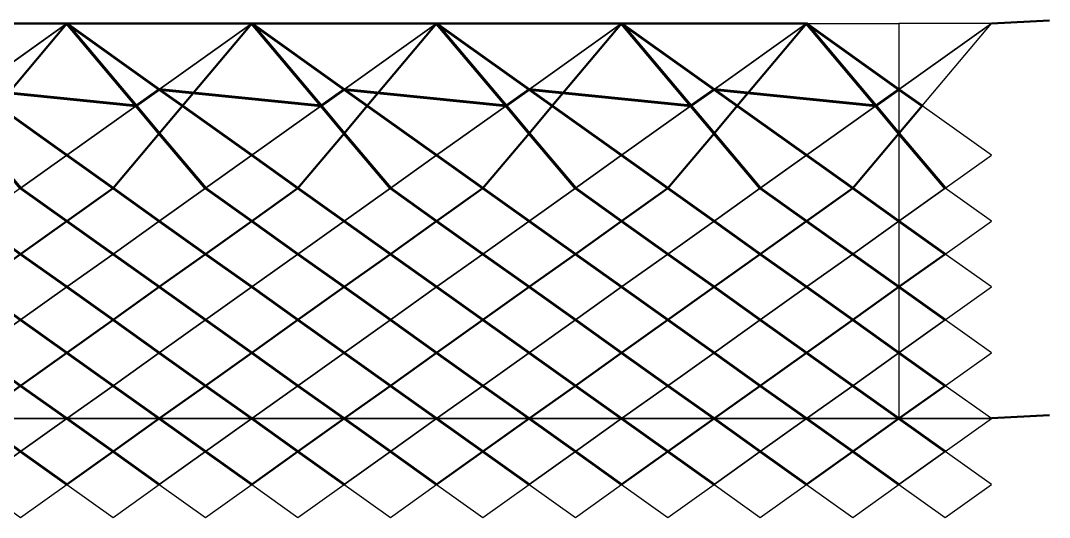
# Model space of a CAD drawing. Extents: x 0 to 144, y 51 to 59.
# Drawn here: x 126.64 to 143.72, y 50.76 to 59 of the extents above; entities that cross this region are included whole.
import ezdxf

# ---------------------------------------------------------------- set-up
doc = ezdxf.new("R2010")
doc.units = 0
doc.header["$MEASUREMENT"] = 0
for name, color, linetype in [('Concrete bases', 31, 'CONTINUOUS'), ('Concrete bases crown', 30, 'CONTINUOUS'), ('Concrete bases new', 31, 'CONTINUOUS')]:
    doc.layers.add(name, color=color, linetype=linetype)
for name, color, linetype, lineweight in [('Mapper external', 210, 'CONTINUOUS', 35), ('Mapper internal', 61, 'CONTINUOUS', 50), ('Mapper middle', 171, 'CONTINUOUS', 60), ('Tendons 1 internal', 50, 'CONTINUOUS', 50), ('Tendons 2 external', 201, 'CONTINUOUS', 35), ('Tendons 3 middle', 170, 'CONTINUOUS', 60), ('Основные линии', 50, 'CONTINUOUS', 50)]:
    doc.layers.add(name, color=color, linetype=linetype, lineweight=lineweight)

msp = doc.modelspace()

# ---------------------------------------------------------------- linework, layer by layer
at = {"layer": 'Concrete bases', "linetype": 'ByBlock', "ltscale": 100}
for points in [[(125.870002, 52.398589), (125.102502, 51.85277), (125.870002, 51.306951), (126.637502, 51.85277)], [(127.405002, 52.398589), (126.637502, 51.85277), (127.405002, 51.306951), (128.172502, 51.85277)], [(128.940002, 52.398589), (128.172502, 51.85277), (128.940002, 51.306951), (129.707502, 51.85277)], [(130.475002, 52.398589), (129.707502, 51.85277), (130.475002, 51.306951), (131.242502, 51.85277)], [(132.010002, 52.398589), (131.242502, 51.85277), (132.010002, 51.306951), (132.777502, 51.85277)], [(133.545002, 52.398589), (132.777502, 51.85277), (133.545002, 51.306951), (134.312502, 51.85277)], [(135.080002, 52.398589), (134.312502, 51.85277), (135.080002, 51.306951), (135.847502, 51.85277)], [(136.615002, 52.398589), (135.847502, 51.85277), (136.615002, 51.306951), (137.382502, 51.85277)], [(138.150002, 52.398589), (137.382502, 51.85277), (138.150002, 51.306951), (138.917502, 51.85277)], [(139.685002, 52.398589), (138.917502, 51.85277), (139.685002, 51.306951), (140.452502, 51.85277)], [(141.220002, 52.398586), (140.452502, 51.85277), (141.220002, 51.306951), (141.987502, 51.85277)], [(126.637502, 51.85277), (125.870002, 51.306951), (126.637502, 50.761133), (127.405002, 51.306951)], [(128.172502, 51.85277), (127.405002, 51.306951), (128.172502, 50.761133), (128.940002, 51.306951)], [(129.707502, 51.85277), (128.940002, 51.306951), (129.707502, 50.761133), (130.475002, 51.306951)], [(131.242502, 51.85277), (130.475002, 51.306951), (131.242502, 50.761133), (132.010002, 51.306951)], [(132.777502, 51.85277), (132.010002, 51.306951), (132.777502, 50.761133), (133.545002, 51.306951)], [(134.312502, 51.85277), (133.545002, 51.306951), (134.312502, 50.761133), (135.080002, 51.306951)], [(135.847502, 51.85277), (135.080002, 51.306951), (135.847502, 50.761133), (136.615002, 51.306951)], [(137.382502, 51.85277), (136.615002, 51.306951), (137.382502, 50.761133), (138.150002, 51.306951)], [(138.917502, 51.85277), (138.150002, 51.306951), (138.917502, 50.761133), (139.685002, 51.306951)], [(140.452502, 51.85277), (139.685002, 51.306951), (140.452502, 50.761133), (141.220002, 51.306951)], [(141.987502, 51.852765), (141.220002, 51.306946), (141.987502, 50.761127), (142.755002, 51.306946)]]:
    msp.add_lwpolyline(points, close=True, dxfattribs=at)
at = {"layer": 'Concrete bases crown', "linetype": 'ByBlock', "ltscale": 100}
for points in [[(127.405001, 58.948413), (124.335001, 58.948413), (125.870001, 57.856776)], [(127.405001, 58.948413), (125.870001, 57.856776), (126.253751, 57.583866)], [(127.405001, 58.948413), (126.253751, 57.583866), (127.405001, 56.765138), (128.556251, 57.583866)], [(130.475001, 58.948413), (127.405001, 58.948413), (128.940001, 57.856776)], [(127.405001, 58.948413), (128.556251, 57.583866), (128.940001, 57.856776)], [(130.475001, 58.948413), (128.940001, 57.856776), (129.323751, 57.583867)], [(130.475001, 58.948413), (129.323751, 57.583867), (130.475001, 56.765139), (131.626251, 57.583867)], [(133.545001, 58.948413), (130.475001, 58.948413), (132.010001, 57.856776)], [(130.475001, 58.948413), (131.626251, 57.583867), (132.010001, 57.856776)], [(133.545001, 58.948413), (132.010001, 57.856776), (132.393751, 57.583867)], [(133.545001, 58.948413), (132.393751, 57.583867), (133.545001, 56.765139), (134.696251, 57.583867)], [(133.545001, 58.948413), (134.696251, 57.583867), (135.080001, 57.856776)], [(136.615001, 58.948413), (133.545001, 58.948413), (135.080001, 57.856776)], [(136.615001, 58.948413), (135.080001, 57.856776), (135.463751, 57.583867)], [(136.615001, 58.948413), (135.463751, 57.583867), (136.615001, 56.765139), (137.766251, 57.583867)], [(139.685001, 58.948413), (136.615001, 58.948413), (138.150001, 57.856776)], [(136.615001, 58.948413), (137.766251, 57.583866), (138.150001, 57.856776)], [(139.685001, 58.948413), (138.150001, 57.856776), (138.533751, 57.583866)], [(139.685001, 58.948413), (138.533751, 57.583866), (139.685001, 56.765139), (140.836251, 57.583867)], [(139.685001, 58.948413), (140.836251, 57.583866), (141.220001, 57.856776)], [(139.685001, 58.948413), (141.220002, 58.948413), (141.220002, 57.856777)], [(142.755001, 58.948413), (141.22, 58.948413), (141.22, 57.856777)], [(142.755001, 58.948413), (141.220001, 57.856776), (141.603751, 57.583866)], [(129.323751, 57.583866), (128.940001, 57.856776), (128.556251, 57.583866), (128.940001, 57.129018)], [(132.393751, 57.583867), (132.010001, 57.856776), (131.626251, 57.583867), (132.010001, 57.129018)], [(135.463751, 57.583867), (135.080001, 57.856776), (134.696251, 57.583867), (135.080001, 57.129018)], [(138.533751, 57.583866), (138.150001, 57.856776), (137.766251, 57.583866), (138.150001, 57.129018)], [(140.836251, 57.583866), (141.220002, 57.856777), (141.220002, 57.129019)], [(141.603751, 57.583866), (141.22, 57.856777), (141.22, 57.129019)], [(127.405001, 56.765138), (126.253751, 57.583866), (125.870001, 57.129018), (126.637501, 56.21932)], [(128.940001, 57.129018), (128.556251, 57.583866), (127.405001, 56.765138), (128.172501, 56.21932)], [(129.323751, 57.583866), (128.940001, 57.129018), (129.707501, 56.21932), (130.475001, 56.765139)], [(132.010001, 57.129018), (131.626251, 57.583867), (130.475001, 56.765139), (131.242501, 56.21932)], [(132.393751, 57.583867), (132.010001, 57.129018), (132.777501, 56.21932), (133.545001, 56.765139)], [(135.080001, 57.129018), (134.696251, 57.583867), (133.545001, 56.765139), (134.312501, 56.21932)], [(136.615001, 56.765139), (135.463751, 57.583867), (135.080001, 57.129018), (135.847501, 56.21932)], [(138.150001, 57.129018), (137.766251, 57.583866), (136.615001, 56.765139), (137.382501, 56.21932)], [(138.533751, 57.583866), (138.150001, 57.129018), (138.917501, 56.21932), (139.685001, 56.765139)], [(141.220001, 57.129018), (140.836251, 57.583866), (139.685001, 56.765139), (140.452501, 56.21932)], [(142.755001, 56.765139), (141.603751, 57.583866), (141.220001, 57.129018), (141.987501, 56.21932)], [(129.707501, 56.21932), (128.940001, 57.129018), (128.172501, 56.21932), (128.940001, 55.673501)], [(132.777501, 56.21932), (132.010001, 57.129018), (131.242501, 56.21932), (132.010001, 55.673502)], [(135.847501, 56.21932), (135.080001, 57.129018), (134.312501, 56.21932), (135.080001, 55.673502)], [(138.917501, 56.21932), (138.150001, 57.129018), (137.382501, 56.21932), (138.150001, 55.673501)], [(140.452502, 56.219319), (141.220001, 57.129018), (141.220001, 55.673499)], [(141.9875, 56.219319), (141.220001, 57.129018), (141.220001, 55.673499)], [(127.405001, 56.765138), (126.637501, 56.21932), (127.405001, 55.673501), (128.172501, 56.21932)], [(130.475001, 56.765139), (129.707501, 56.21932), (130.475001, 55.673501), (131.242501, 56.21932)], [(133.545001, 56.765139), (132.777501, 56.21932), (133.545001, 55.673502), (134.312501, 56.21932)], [(136.615001, 56.765139), (135.847501, 56.21932), (136.615001, 55.673501), (137.382501, 56.21932)], [(139.685001, 56.765139), (138.917501, 56.21932), (139.685001, 55.673501), (140.452501, 56.21932)], [(126.637502, 56.219319), (125.870002, 55.6735), (126.637502, 55.127682), (127.405002, 55.6735)], [(128.172502, 56.219319), (127.405002, 55.6735), (128.172502, 55.127682), (128.940002, 55.6735)], [(129.707502, 56.219319), (128.940002, 55.6735), (129.707502, 55.127682), (130.475002, 55.6735)], [(131.242502, 56.219319), (130.475002, 55.6735), (131.242502, 55.127682), (132.010002, 55.6735)], [(132.777502, 56.219319), (132.010002, 55.6735), (132.777502, 55.127682), (133.545002, 55.6735)], [(134.312502, 56.219319), (133.545002, 55.6735), (134.312502, 55.127682), (135.080002, 55.6735)], [(135.847502, 56.219319), (135.080002, 55.6735), (135.847502, 55.127682), (136.615002, 55.6735)], [(137.382502, 56.219319), (136.615002, 55.6735), (137.382502, 55.127682), (138.150002, 55.6735)], [(138.917502, 56.219319), (138.150002, 55.6735), (138.917502, 55.127682), (139.685002, 55.6735)], [(140.452502, 56.219319), (139.685002, 55.6735), (140.452502, 55.127682), (141.220002, 55.6735)], [(141.987502, 56.219319), (141.220002, 55.6735), (141.987502, 55.127682), (142.755002, 55.6735)], [(125.870002, 55.6735), (125.102502, 55.127682), (125.870002, 54.581863), (126.637502, 55.127682)], [(127.405002, 55.6735), (126.637502, 55.127682), (127.405002, 54.581863), (128.172502, 55.127682)], [(128.940002, 55.6735), (128.172502, 55.127682), (128.940002, 54.581863), (129.707502, 55.127682)], [(130.475002, 55.6735), (129.707502, 55.127682), (130.475002, 54.581863), (131.242502, 55.127682)], [(132.010002, 55.6735), (131.242502, 55.127682), (132.010002, 54.581863), (132.777502, 55.127682)], [(133.545002, 55.6735), (132.777502, 55.127682), (133.545002, 54.581863), (134.312502, 55.127682)], [(135.080002, 55.6735), (134.312502, 55.127682), (135.080002, 54.581863), (135.847502, 55.127682)], [(136.615002, 55.6735), (135.847502, 55.127682), (136.615002, 54.581863), (137.382502, 55.127682)], [(138.150002, 55.6735), (137.382502, 55.127682), (138.150002, 54.581863), (138.917502, 55.127682)], [(139.685002, 55.6735), (138.917502, 55.127682), (139.685002, 54.581863), (140.452502, 55.127682)], [(140.452502, 55.127682), (141.220001, 55.673499), (141.220001, 54.581864)], [(141.9875, 55.127682), (141.220001, 55.673499), (141.220001, 54.581864)], [(126.637502, 55.127682), (125.870002, 54.581863), (126.637502, 54.036045), (127.405002, 54.581863)], [(128.172502, 55.127682), (127.405002, 54.581863), (128.172502, 54.036045), (128.940002, 54.581863)], [(129.707502, 55.127682), (128.940002, 54.581863), (129.707502, 54.036045), (130.475002, 54.581863)], [(131.242502, 55.127682), (130.475002, 54.581863), (131.242502, 54.036045), (132.010002, 54.581863)], [(132.777502, 55.127682), (132.010002, 54.581863), (132.777502, 54.036045), (133.545002, 54.581863)], [(134.312502, 55.127682), (133.545002, 54.581863), (134.312502, 54.036045), (135.080002, 54.581863)], [(135.847502, 55.127682), (135.080002, 54.581863), (135.847502, 54.036045), (136.615002, 54.581863)], [(137.382502, 55.127682), (136.615002, 54.581863), (137.382502, 54.036045), (138.150002, 54.581863)], [(138.917502, 55.127682), (138.150002, 54.581863), (138.917502, 54.036045), (139.685002, 54.581863)], [(140.452502, 55.127682), (139.685002, 54.581863), (140.452502, 54.036045), (141.220002, 54.581863)], [(141.987502, 55.127682), (141.220002, 54.581863), (141.987502, 54.036045), (142.755002, 54.581863)], [(125.870002, 54.581863), (125.102502, 54.036045), (125.870002, 53.490226), (126.637502, 54.036045)], [(127.405002, 54.581863), (126.637502, 54.036045), (127.405002, 53.490226), (128.172502, 54.036045)], [(128.940002, 54.581863), (128.172502, 54.036045), (128.940002, 53.490226), (129.707502, 54.036045)], [(130.475002, 54.581863), (129.707502, 54.036045), (130.475002, 53.490226), (131.242502, 54.036045)], [(132.010002, 54.581863), (131.242502, 54.036044), (132.010002, 53.490226), (132.777502, 54.036044)], [(133.545002, 54.581863), (132.777502, 54.036044), (133.545002, 53.490226), (134.312502, 54.036044)], [(135.080002, 54.581863), (134.312502, 54.036044), (135.080002, 53.490226), (135.847502, 54.036044)], [(136.615002, 54.581863), (135.847502, 54.036044), (136.615002, 53.490226), (137.382502, 54.036044)], [(138.150002, 54.581863), (137.382502, 54.036044), (138.150002, 53.490226), (138.917502, 54.036044)], [(139.685002, 54.581863), (138.917502, 54.036044), (139.685002, 53.490226), (140.452502, 54.036044)], [(140.452501, 54.03605), (141.220001, 54.581864), (141.22, 53.490231)], [(141.987499, 54.03605), (141.220001, 54.581864), (141.22, 53.490231)], [(126.637502, 54.036045), (125.870002, 53.490226), (126.637502, 52.944407), (127.405002, 53.490226)], [(128.172502, 54.036045), (127.405002, 53.490226), (128.172502, 52.944407), (128.940002, 53.490226)], [(129.707502, 54.036044), (128.940002, 53.490226), (129.707502, 52.944407), (130.475002, 53.490226)], [(131.242502, 54.036044), (130.475002, 53.490226), (131.242502, 52.944407), (132.010002, 53.490226)], [(132.777502, 54.036044), (132.010002, 53.490226), (132.777502, 52.944407), (133.545002, 53.490226)], [(134.312502, 54.036044), (133.545002, 53.490226), (134.312502, 52.944407), (135.080002, 53.490226)], [(135.847502, 54.036044), (135.080002, 53.490226), (135.847502, 52.944407), (136.615002, 53.490226)], [(137.382502, 54.036044), (136.615002, 53.490226), (137.382502, 52.944407), (138.150002, 53.490226)], [(138.917502, 54.036044), (138.150002, 53.490226), (138.917502, 52.944407), (139.685002, 53.490226)], [(140.452502, 54.036044), (139.685002, 53.490226), (140.452502, 52.944405), (141.220002, 53.490226)], [(141.987502, 54.036042), (141.220002, 53.490223), (141.987502, 52.944405), (142.755002, 53.490223)], [(125.870002, 53.490226), (125.102502, 52.944407), (125.870002, 52.398589), (126.637502, 52.944407)], [(127.405002, 53.490226), (126.637502, 52.944407), (127.405002, 52.398589), (128.172502, 52.944407)], [(128.940002, 53.490226), (128.172502, 52.944407), (128.940002, 52.398589), (129.707502, 52.944407)], [(130.475002, 53.490226), (129.707502, 52.944407), (130.475002, 52.398589), (131.242502, 52.944407)], [(132.010002, 53.490226), (131.242502, 52.944407), (132.010002, 52.398589), (132.777502, 52.944407)], [(133.545002, 53.490226), (132.777502, 52.944407), (133.545002, 52.398589), (134.312502, 52.944407)], [(135.080002, 53.490226), (134.312502, 52.944407), (135.080002, 52.398589), (135.847502, 52.944407)], [(136.615002, 53.490226), (135.847502, 52.944407), (136.615002, 52.398589), (137.382502, 52.944407)], [(138.150002, 53.490226), (137.382502, 52.944407), (138.150002, 52.398589), (138.917502, 52.944407)], [(139.685002, 53.490226), (138.917502, 52.944407), (139.685002, 52.398589), (140.452502, 52.944405)], [(140.452502, 52.944405), (141.219999, 53.490233), (141.220002, 52.398586)], [(141.987498, 52.944415), (141.219999, 53.490233), (141.220002, 52.398586)], [(125.870002, 52.398586), (127.405002, 52.398586), (126.637502, 52.944405)], [(127.405002, 52.398586), (128.940002, 52.398586), (128.172502, 52.944405)], [(128.940002, 52.398586), (130.475002, 52.398586), (129.707502, 52.944405)], [(130.475002, 52.398586), (132.010002, 52.398586), (131.242502, 52.944405)], [(132.010002, 52.398586), (133.545002, 52.398586), (132.777502, 52.944405)], [(133.545002, 52.398586), (135.080002, 52.398586), (134.312502, 52.944405)], [(135.080002, 52.398586), (136.615002, 52.398586), (135.847502, 52.944405)], [(136.615002, 52.398586), (138.150002, 52.398586), (137.382502, 52.944405)], [(138.150002, 52.398586), (139.685002, 52.398586), (138.917502, 52.944405)], [(139.685002, 52.398586), (141.220002, 52.398586), (140.452502, 52.944405)], [(141.220002, 52.398586), (142.755002, 52.398584), (141.987502, 52.944403)]]:
    msp.add_lwpolyline(points, close=True, dxfattribs=at)
at = {"layer": 'Concrete bases new', "linetype": 'ByBlock', "ltscale": 100}
for points in [[(125.870002, 52.398586), (126.637502, 51.852768), (127.405002, 52.398586)], [(127.405002, 52.398586), (128.172502, 51.852768), (128.940002, 52.398586)], [(128.940002, 52.398586), (129.707502, 51.852768), (130.475002, 52.398586)], [(130.475002, 52.398586), (131.242502, 51.852768), (132.010002, 52.398586)], [(132.010002, 52.398586), (132.777502, 51.852768), (133.545002, 52.398586)], [(133.545002, 52.398586), (134.312502, 51.852768), (135.080002, 52.398586)], [(135.080002, 52.398586), (135.847502, 51.852768), (136.615002, 52.398586)], [(136.615002, 52.398586), (137.382502, 51.852768), (138.150002, 52.398586)], [(138.150002, 52.398586), (138.917502, 51.852768), (139.685002, 52.398586)], [(139.685002, 52.398586), (140.452502, 51.852768), (141.220002, 52.398586)], [(141.220002, 52.398586), (141.987502, 51.852766), (142.755002, 52.398584)]]:
    msp.add_lwpolyline(points, close=True, dxfattribs=at)
at = {"layer": 'Mapper external', "color": 3, "linetype": 'ByBlock', "ltscale": 100}
msp.add_lwpolyline([(139.685002, 58.948411), (136.615002, 58.948411), (133.545002, 58.948411), (130.475002, 58.948411), (127.405002, 58.948411), (124.335002, 58.948411), (121.265002, 58.948411), (118.195002, 58.948412), (115.125002, 58.948412), (112.055002, 58.948412), (108.985002, 58.948411), (105.915002, 58.948411), (102.845002, 58.948411), (99.775002, 58.948412), (96.705002, 58.948412), (93.635002, 58.948412), (90.565002, 58.948412), (87.495002, 58.948412), (84.425002, 58.948412), (81.355002, 58.948412), (78.285002, 58.948412), (75.215002, 58.948412), (72.145002, 58.948412), (69.075002, 58.948412)], dxfattribs=at)
at = {"layer": 'Mapper internal', "color": 1, "linetype": 'ByBlock', "ltscale": 100}
msp.add_lwpolyline([(139.685002, 58.948411), (136.615002, 58.948411), (133.545002, 58.948411), (130.475002, 58.948411), (127.405002, 58.948411), (124.335002, 58.948411), (121.265002, 58.948411), (118.195002, 58.948412), (115.125002, 58.948412), (112.055002, 58.948412), (108.985002, 58.948411), (105.915002, 58.948411), (102.845002, 58.948411), (99.775002, 58.948412), (96.705002, 58.948412), (93.635002, 58.948412), (90.565002, 58.948412), (87.495002, 58.948412), (84.425002, 58.948412), (81.355002, 58.948412), (78.285002, 58.948412), (75.215002, 58.948412), (72.145002, 58.948412), (69.075002, 58.948412)], dxfattribs=at)
at = {"layer": 'Mapper middle', "color": 2, "linetype": 'ByBlock', "ltscale": 100}
msp.add_lwpolyline([(141.220002, 57.856774), (140.836252, 57.583864), (138.150002, 57.856774), (137.766252, 57.583864), (135.080002, 57.856774), (134.696252, 57.583865), (132.010002, 57.856774), (131.626252, 57.583865), (128.940002, 57.856774), (128.556252, 57.583864), (125.870002, 57.856774), (125.486252, 57.583864), (122.800002, 57.856774), (122.416252, 57.583864), (119.730002, 57.856774), (119.346252, 57.583864), (116.660002, 57.856774), (116.276251, 57.583865), (113.590002, 57.856774), (113.206251, 57.583865), (110.520002, 57.856774), (110.136252, 57.583864), (107.450002, 57.856774)], dxfattribs=at)
at = {"layer": 'Tendons 1 internal', "color": 1, "linetype": 'Continuous', "ltscale": 250}
for p, q in [((127.405002, 58.948411), (126.253752, 57.583865)), ((130.475002, 58.948411), (129.323752, 57.583865)), ((132.393752, 57.583865), (133.545002, 58.948411)), ((136.615002, 58.948411), (135.463752, 57.583865)), ((139.685002, 58.948411), (138.533752, 57.583865))]:
    msp.add_line(p, q, dxfattribs=at)
at = {"layer": 'Tendons 1 internal', "linetype": 'Continuous', "ltscale": 250}
for p, q in [((128.940002, 57.129016), (129.323752, 57.583865)), ((132.010002, 57.129016), (132.393752, 57.583865)), ((135.463752, 57.583865), (135.080002, 57.129016)), ((138.533752, 57.583865), (138.150002, 57.129016)), ((141.220002, 57.129016), (141.603752, 57.583865)), ((128.940002, 57.129016), (128.172502, 56.219318)), ((131.242502, 56.219318), (132.010002, 57.129016)), ((134.312502, 56.219318), (135.080002, 57.129016)), ((138.150002, 57.129016), (137.382502, 56.219318)), ((141.220002, 57.129016), (140.452502, 56.219318)), ((127.405002, 55.673499), (128.172502, 56.219318)), ((130.475002, 55.673499), (131.242502, 56.219318)), ((133.545002, 55.6735), (134.312502, 56.219318)), ((136.615002, 55.673499), (137.382502, 56.219318)), ((139.685002, 55.673499), (140.452502, 56.219318)), ((127.405002, 55.673499), (126.637502, 55.12768)), ((129.707502, 55.12768), (130.475002, 55.673499)), ((133.545002, 55.673499), (132.777502, 55.12768)), ((135.847502, 55.12768), (136.615002, 55.673498)), ((139.685002, 55.673498), (138.917502, 55.12768)), ((125.870002, 54.581861), (126.637502, 55.12768)), ((128.940002, 54.581861), (129.707502, 55.12768)), ((132.010002, 54.581861), (132.777502, 55.12768)), ((135.847502, 55.12768), (135.080002, 54.581861)), ((138.150002, 54.581861), (138.917502, 55.12768)), ((141.220002, 54.581861), (141.987502, 55.12768)), ((128.940002, 54.581861), (128.172502, 54.036043)), ((131.242502, 54.036043), (132.010002, 54.581861)), ((134.312502, 54.036043), (135.080002, 54.581861)), ((137.382502, 54.036043), (138.150002, 54.581861)), ((141.220002, 54.581861), (140.452502, 54.036042)), ((127.405002, 53.490224), (128.172502, 54.036043)), ((130.475002, 53.490224), (131.242502, 54.036043)), ((133.545002, 53.490224), (134.312502, 54.036043)), ((136.615002, 53.490224), (137.382502, 54.036043)), ((139.685002, 53.490224), (140.452502, 54.036043)), ((127.405002, 53.490224), (126.637502, 52.944406)), ((130.475002, 53.490224), (129.707502, 52.944405)), ((133.545002, 53.490224), (132.777502, 52.944405)), ((136.615002, 53.490224), (135.847502, 52.944405)), ((139.685002, 53.490224), (138.917502, 52.944405)), ((125.870002, 52.398587), (126.637502, 52.944406)), ((128.940002, 52.398587), (129.707502, 52.944405)), ((132.010002, 52.398587), (132.777502, 52.944405)), ((135.080002, 52.398587), (135.847502, 52.944405)), ((138.917502, 52.944405), (138.150002, 52.398587)), ((141.987506, 52.944404), (141.220002, 52.398586)), ((128.172502, 51.852768), (128.940002, 52.398587)), ((132.010002, 52.398587), (131.242502, 51.852768)), ((134.312502, 51.852768), (135.080002, 52.398587)), ((137.382502, 51.852768), (138.150002, 52.398587)), ((140.452502, 51.852768), (141.220002, 52.398586)), ((128.172502, 51.852768), (127.405002, 51.30695)), ((130.475002, 51.30695), (131.242502, 51.852768)), ((133.545002, 51.30695), (134.312502, 51.852768)), ((136.615002, 51.306949), (137.382502, 51.852768)), ((139.685002, 51.306949), (140.452502, 51.852768))]:
    msp.add_line(p, q, dxfattribs=at)
at = {"layer": 'Tendons 2 external', "color": 1, "linetype": 'Continuous', "ltscale": 250}
for p, q in [((125.870002, 57.856774), (127.405002, 58.948411)), ((130.475001, 58.948411), (128.940001, 57.856774)), ((132.010002, 57.856774), (133.545002, 58.948411)), ((135.080002, 57.856774), (136.615002, 58.948411)), ((138.150002, 57.856774), (139.685002, 58.948411)), ((141.220002, 57.856774), (142.755002, 58.948411))]:
    msp.add_line(p, q, dxfattribs=at)
at = {"layer": 'Tendons 2 external', "linetype": 'Continuous', "ltscale": 250}
for p, q in [((128.556252, 57.583865), (128.940002, 57.856774)), ((132.010002, 57.856774), (131.626252, 57.583865)), ((135.080002, 57.856774), (134.696252, 57.583865)), ((137.766252, 57.583864), (138.150002, 57.856774)), ((140.836252, 57.583864), (141.220002, 57.856774)), ((128.556252, 57.583865), (127.405002, 56.765137)), ((131.626251, 57.583865), (130.475001, 56.765137)), ((134.696252, 57.583865), (133.545002, 56.765137)), ((137.766252, 57.583864), (136.615002, 56.765137)), ((140.836252, 57.583864), (139.685002, 56.765137)), ((127.405002, 56.765137), (126.637502, 56.219318)), ((129.707502, 56.219318), (130.475002, 56.765137)), ((133.545002, 56.765137), (132.777502, 56.219318)), ((136.615002, 56.765137), (135.847502, 56.219318)), ((138.917502, 56.219318), (139.685002, 56.765137)), ((129.707502, 56.219317), (128.940002, 55.673499)), ((132.010002, 55.6735), (132.777502, 56.219318)), ((135.847502, 56.219317), (135.080002, 55.673498)), ((138.150002, 55.673499), (138.917502, 56.219318)), ((141.987502, 56.219317), (141.220002, 55.673498)), ((128.940002, 55.673499), (128.172502, 55.12768)), ((132.010002, 55.673498), (131.242502, 55.12768)), ((134.312502, 55.12768), (135.080002, 55.673498)), ((138.150002, 55.673498), (137.382502, 55.12768)), ((141.220002, 55.673498), (140.452502, 55.12768)), ((128.172502, 55.12768), (127.405002, 54.581861)), ((131.242502, 55.12768), (130.475002, 54.581861)), ((133.545002, 54.581861), (134.312502, 55.12768)), ((137.382502, 55.12768), (136.615002, 54.581861)), ((140.452502, 55.12768), (139.685002, 54.581861)), ((127.405002, 54.581861), (126.637502, 54.036043)), ((130.475002, 54.581861), (129.707502, 54.036043)), ((132.777502, 54.036043), (133.545002, 54.581861)), ((135.847502, 54.036043), (136.615002, 54.581861)), ((138.917502, 54.036042), (139.685002, 54.581861)), ((125.870002, 53.490224), (126.637502, 54.036043)), ((128.940002, 53.490224), (129.707502, 54.036043)), ((132.777502, 54.036043), (132.010002, 53.490224)), ((135.080002, 53.490224), (135.847502, 54.036043)), ((138.917502, 54.036042), (138.150002, 53.490224)), ((141.220002, 53.490224), (141.987502, 54.036042)), ((128.940002, 53.490224), (128.172502, 52.944405)), ((131.242502, 52.944405), (132.010002, 53.490224)), ((134.312502, 52.944405), (135.080002, 53.490224)), ((137.382502, 52.944405), (138.150002, 53.490224)), ((141.220002, 53.490224), (140.452502, 52.944405)), ((128.172502, 52.944405), (127.405002, 52.398587)), ((131.242502, 52.944405), (130.475002, 52.398587)), ((134.312502, 52.944405), (133.545002, 52.398587)), ((137.382502, 52.944405), (136.615002, 52.398587)), ((140.452502, 52.944405), (139.685002, 52.398587)), ((127.405002, 52.398587), (126.637502, 51.852768)), ((129.707502, 51.852768), (130.475002, 52.398587)), ((132.777502, 51.852768), (133.545002, 52.398587)), ((136.615002, 52.398587), (135.847502, 51.852768)), ((139.685002, 52.398587), (138.917502, 51.852768)), ((126.637502, 51.852768), (125.870002, 51.30695)), ((128.940002, 51.30695), (129.707502, 51.852768)), ((132.010002, 51.306949), (132.777502, 51.852768)), ((135.080002, 51.306949), (135.847502, 51.852768)), ((138.150002, 51.306949), (138.917502, 51.852768)), ((141.987502, 51.852763), (141.220002, 51.306944))]:
    msp.add_line(p, q, dxfattribs=at)
at = {"layer": 'Tendons 3 middle', "color": 1, "linetype": 'Continuous', "ltscale": 250}
for p, q in [((127.405002, 58.948411), (128.940001, 57.856774)), ((127.405002, 58.948411), (128.556252, 57.583864)), ((130.475001, 58.948411), (131.626252, 57.583865)), ((132.010002, 57.856774), (130.475001, 58.948411)), ((133.545002, 58.948411), (135.080002, 57.856774)), ((134.696252, 57.583865), (133.545002, 58.948411)), ((136.615002, 58.948411), (138.150002, 57.856774)), ((136.615002, 58.948411), (137.766252, 57.583864)), ((139.685002, 58.948411), (140.836252, 57.583864)), ((141.220002, 57.856774), (139.685002, 58.948411))]:
    msp.add_line(p, q, dxfattribs=at)
at = {"layer": 'Tendons 3 middle', "linetype": 'Continuous', "ltscale": 250}
for p, q in [((129.323752, 57.583864), (128.940002, 57.856774)), ((132.010002, 57.856774), (132.393752, 57.583865)), ((135.080002, 57.856774), (135.463752, 57.583865)), ((138.150002, 57.856774), (138.533752, 57.583864)), ((141.220002, 57.856774), (141.603752, 57.583864)), ((127.405002, 56.765136), (126.253752, 57.583864)), ((128.556252, 57.583864), (128.940002, 57.129016)), ((129.323751, 57.583865), (130.475001, 56.765137)), ((132.010001, 57.129016), (131.626251, 57.583865)), ((132.393752, 57.583865), (133.545002, 56.765137)), ((135.080001, 57.129016), (134.696251, 57.583865)), ((136.615002, 56.765137), (135.463751, 57.583865)), ((138.150002, 57.129016), (137.766252, 57.583864)), ((138.533752, 57.583864), (139.685002, 56.765137)), ((140.836252, 57.583864), (141.220002, 57.129016)), ((125.870002, 57.129016), (126.637502, 56.219318)), ((129.707502, 56.219318), (128.940002, 57.129016)), ((132.777502, 56.219318), (132.010002, 57.129016)), ((135.847502, 56.219318), (135.080001, 57.129016)), ((138.150002, 57.129016), (138.917502, 56.219318)), ((141.220002, 57.129016), (141.987502, 56.219318)), ((127.405002, 56.765136), (128.172502, 56.219318)), ((131.242502, 56.219318), (130.475002, 56.765137)), ((133.545001, 56.765137), (134.312501, 56.219318)), ((137.382502, 56.219318), (136.615002, 56.765137)), ((139.685002, 56.765137), (140.452502, 56.219318)), ((127.405002, 55.673498), (126.637502, 56.219317)), ((128.172502, 56.219318), (128.940002, 55.673499)), ((130.475002, 55.673498), (129.707502, 56.219317)), ((132.010002, 55.673498), (131.242502, 56.219317)), ((133.545002, 55.673498), (132.777502, 56.219317)), ((134.312501, 56.219318), (135.080002, 55.6735)), ((136.615002, 55.673498), (135.847502, 56.219317)), ((138.150002, 55.673498), (137.382502, 56.219317)), ((139.685002, 55.673498), (138.917502, 56.219317)), ((141.220002, 55.673498), (140.452502, 56.219317)), ((125.870002, 55.673498), (126.637502, 55.12768)), ((127.405002, 55.673498), (128.172502, 55.12768)), ((128.940002, 55.673498), (129.707502, 55.12768)), ((130.475002, 55.673498), (131.242502, 55.12768)), ((132.777502, 55.12768), (132.010002, 55.673498)), ((133.545002, 55.673498), (134.312502, 55.12768)), ((135.080002, 55.673498), (135.847502, 55.12768)), ((136.615002, 55.673498), (137.382502, 55.12768)), ((138.917502, 55.12768), (138.150002, 55.673498)), ((139.685002, 55.673498), (140.452502, 55.12768)), ((141.220002, 55.673498), (141.987502, 55.12768)), ((127.405002, 54.581861), (126.637502, 55.12768)), ((128.940002, 54.581861), (128.172502, 55.12768)), ((129.707502, 55.12768), (130.475002, 54.581861)), ((131.242502, 55.12768), (132.010002, 54.581861)), ((132.777502, 55.12768), (133.545002, 54.581861)), ((134.312502, 55.12768), (135.080002, 54.581861)), ((136.615002, 54.581861), (135.847502, 55.12768)), ((137.382502, 55.12768), (138.150002, 54.581861)), ((138.917502, 55.12768), (139.685002, 54.581861)), ((141.220002, 54.581861), (140.452502, 55.12768)), ((125.870002, 54.581861), (126.637502, 54.036043)), ((128.172502, 54.036043), (127.405002, 54.581861)), ((128.940002, 54.581861), (129.707502, 54.036043)), ((131.242502, 54.036043), (130.475002, 54.581861)), ((132.777502, 54.036042), (132.010002, 54.581861)), ((133.545002, 54.581861), (134.312502, 54.036042)), ((135.847502, 54.036042), (135.080002, 54.581861)), ((137.382502, 54.036042), (136.615002, 54.581861)), ((138.917502, 54.036042), (138.150002, 54.581861)), ((140.452502, 54.036042), (139.685002, 54.581861)), ((141.987502, 54.036042), (141.220002, 54.581861)), ((127.405002, 53.490224), (126.637502, 54.036043)), ((128.940002, 53.490224), (128.172502, 54.036043)), ((129.707502, 54.036043), (130.475002, 53.490224)), ((131.242502, 54.036042), (132.010002, 53.490224)), ((132.777502, 54.036042), (133.545002, 53.490224)), ((135.080002, 53.490224), (134.312502, 54.036042)), ((135.847502, 54.036042), (136.615002, 53.490224)), ((138.150002, 53.490224), (137.382502, 54.036042)), ((139.685002, 53.490224), (138.917502, 54.036042)), ((141.220002, 53.490224), (140.452502, 54.036042)), ((125.870002, 53.490224), (126.637502, 52.944405)), ((128.172502, 52.944405), (127.405002, 53.490224)), ((128.940002, 53.490224), (129.707502, 52.944405)), ((130.475002, 53.490224), (131.242502, 52.944405)), ((132.010002, 53.490224), (132.777502, 52.944405)), ((134.312502, 52.944405), (133.545002, 53.490224)), ((135.080002, 53.490224), (135.847502, 52.944405)), ((137.382502, 52.944405), (136.615002, 53.490224)), ((138.917502, 52.944405), (138.150002, 53.490224)), ((139.685002, 53.490224), (140.452502, 52.944405)), ((141.220002, 53.490221), (141.987502, 52.944403)), ((126.637502, 52.944405), (127.405002, 52.398587)), ((128.172502, 52.944405), (128.940002, 52.398587)), ((129.707502, 52.944405), (130.475002, 52.398587)), ((132.010002, 52.398587), (131.242502, 52.944405)), ((133.545002, 52.398587), (132.777502, 52.944405)), ((135.080002, 52.398587), (134.312502, 52.944405)), ((136.615002, 52.398587), (135.847502, 52.944405)), ((138.150002, 52.398587), (137.382502, 52.944405)), ((138.917502, 52.944405), (139.685002, 52.398587)), ((140.452502, 52.944405), (141.220002, 52.398586)), ((126.637502, 51.852768), (125.870002, 52.398587)), ((127.405002, 52.398587), (128.172502, 51.852768)), ((129.707502, 51.852768), (128.940002, 52.398587)), ((131.242502, 51.852768), (130.475002, 52.398587)), ((132.010002, 52.398587), (132.777502, 51.852768)), ((133.545002, 52.398587), (134.312502, 51.852768)), ((135.080002, 52.398587), (135.847502, 51.852768)), ((137.382502, 51.852768), (136.615002, 52.398587)), ((138.917502, 51.852768), (138.150002, 52.398587)), ((139.685002, 52.398587), (140.452502, 51.852768)), ((141.987502, 51.852768), (141.220002, 52.398586)), ((126.637502, 51.852768), (127.405002, 51.306949)), ((128.172502, 51.852768), (128.940002, 51.306949)), ((129.707502, 51.852768), (130.475002, 51.306949)), ((131.242502, 51.852768), (132.010002, 51.306949)), ((132.777502, 51.852768), (133.545002, 51.306949)), ((134.312502, 51.852768), (135.080002, 51.306949)), ((135.847502, 51.852768), (136.615002, 51.306949)), ((137.382502, 51.852768), (138.150002, 51.306949)), ((139.685002, 51.306949), (138.917502, 51.852768)), ((140.452502, 51.852768), (141.220002, 51.306949))]:
    msp.add_line(p, q, dxfattribs=at)
at = {"layer": 'Основные линии', "linetype": 'ByBlock', "ltscale": 100}
for p, q in [((142.755002, 58.948411), (143.717473, 58.998791)), ((142.755002, 52.405266), (143.717473, 52.455646))]:
    msp.add_line(p, q, dxfattribs=at)

doc.saveas('drawing.dxf')
